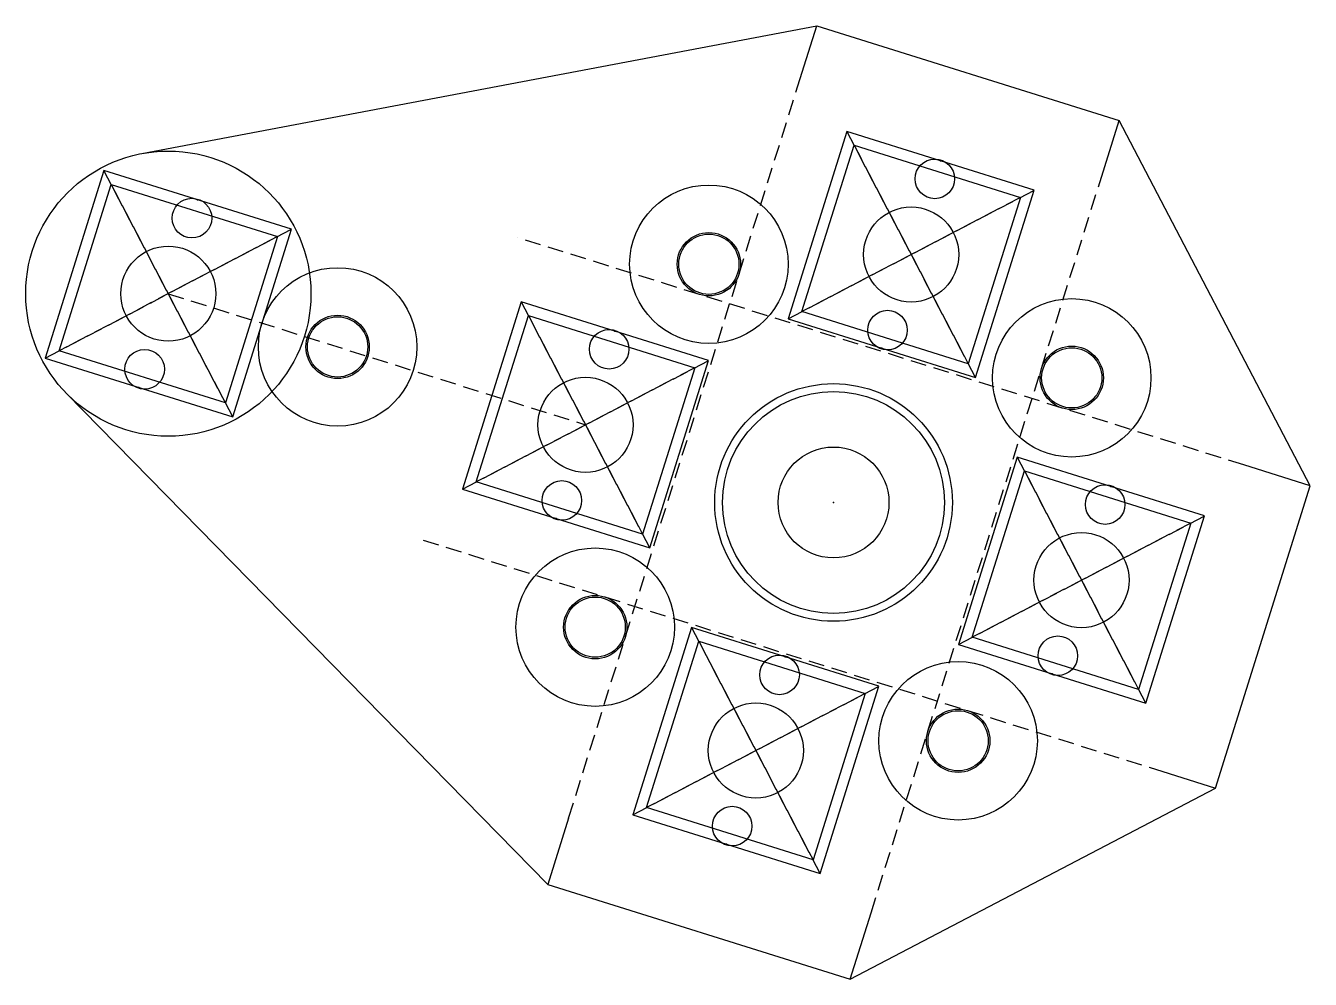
# Model space of a CAD drawing. Header units: millimetres. Extents: x 44.8 to 85.3, y 174.3 to 204.4.
import ezdxf

# ---------------------------------------------------------------- set-up
doc = ezdxf.new("R2010")
doc.units = ezdxf.units.MM
doc.linetypes.add('DASHED', pattern=[0.75, 0.5, -0.25])
doc.layers.get('0').update_dxf_attribs({"linetype": 'CONTINUOUS'})
doc.layers.add('1', color=7, linetype='DASHED')

msp = doc.modelspace()

# ---------------------------------------------------------------- linework, layer by layer
for p, q in [((48.442, 200.358), (69.741, 204.393)), ((69.084, 202.293), (69.741, 204.393)), ((69.741, 204.393), (79.284, 201.405)), ((78.627, 199.306), (79.284, 201.405)), ((85.315, 189.877), (79.284, 201.405)), ((47.248, 199.821), (45.395, 193.904)), ((53.164, 197.969), (47.248, 199.821)), ((45.834, 194.134), (47.477, 199.383)), ((47.477, 199.383), (52.726, 197.739)), ((51.312, 192.052), (53.164, 197.969)), ((52.726, 197.739), (51.082, 192.49)), ((60.412, 195.682), (58.56, 189.765)), ((66.329, 193.83), (60.412, 195.682)), ((58.998, 189.995), (60.642, 195.244)), ((60.642, 195.244), (65.89, 193.6)), ((45.395, 193.904), (51.312, 192.052)), ((51.082, 192.49), (45.834, 194.134)), ((64.477, 187.913), (66.329, 193.83)), ((65.89, 193.6), (64.247, 188.352)), ((61.256, 177.29), (46.066, 192.787)), ((76.063, 190.782), (74.211, 184.865)), ((81.98, 188.93), (76.063, 190.782)), ((85.315, 189.877), (83.216, 190.534)), ((74.649, 185.095), (76.293, 190.344)), ((76.293, 190.344), (81.541, 188.7)), ((58.56, 189.765), (64.477, 187.913)), ((64.247, 188.352), (58.998, 189.995)), ((82.327, 180.333), (85.315, 189.877)), ((80.128, 183.013), (81.98, 188.93)), ((81.541, 188.7), (79.898, 183.452)), ((65.788, 185.407), (63.935, 179.49)), ((71.705, 183.554), (65.788, 185.407)), ((64.374, 179.719), (66.017, 184.968)), ((66.017, 184.968), (71.266, 183.325)), ((74.211, 184.865), (80.128, 183.013)), ((79.898, 183.452), (74.649, 185.095)), ((71.266, 183.325), (69.623, 178.076)), ((69.852, 177.638), (71.705, 183.554)), ((80.228, 180.991), (82.327, 180.333)), ((70.799, 174.302), (82.327, 180.333)), ((69.623, 178.076), (64.374, 179.719)), ((61.913, 179.39), (61.256, 177.29)), ((63.935, 179.49), (69.852, 177.638)), ((61.256, 177.29), (70.799, 174.302)), ((70.799, 174.302), (71.456, 176.402))]:
    msp.add_line(p, q)
for points in [[(68.835, 195.141), (74.752, 193.288), (76.604, 199.205), (70.688, 201.058)], [(70.917, 200.619), (76.166, 198.976), (74.523, 193.727), (69.274, 195.37)]]:
    msp.add_lwpolyline(points, close=True)
for centre, radius in [((49.28, 195.937), 4.5), ((73.467, 199.559), 0.625), ((66.337, 196.866), 2.5), ((50.027, 198.322), 0.625), ((72.72, 197.173), 1.5), ((66.337, 196.866), 1), ((66.337, 196.866), 0.95), ((49.28, 195.937), 1.5), ((54.622, 194.257), 2.5), ((71.973, 194.787), 0.625), ((77.788, 193.281), 2.5), ((54.622, 194.257), 1), ((54.622, 194.257), 0.95), ((63.191, 194.183), 0.625), ((48.533, 193.551), 0.625), ((77.788, 193.281), 1), ((77.788, 193.281), 0.95), ((62.444, 191.798), 1.5), ((70.27, 189.348), 3.75), ((70.27, 189.348), 3.5), ((70.27, 189.348), 1.75), ((61.697, 189.412), 0.625), ((78.842, 189.283), 0.625), ((78.095, 186.898), 1.5), ((62.751, 185.414), 2.5), ((62.751, 185.414), 1), ((62.751, 185.414), 0.95), ((77.348, 184.512), 0.625), ((68.567, 183.908), 0.625), ((74.203, 181.829), 2.5), ((67.82, 181.522), 1.5), ((74.203, 181.829), 1), ((74.203, 181.829), 0.95), ((67.073, 179.136), 0.625)]:
    msp.add_circle(centre, radius)
for p in [(73.646, 200.131), (50.206, 198.895), (72.72, 197.173), (72.72, 197.173), (49.28, 195.937), (49.28, 195.937), (49.28, 195.937), (63.371, 194.756), (71.794, 194.215), (48.354, 192.978), (62.444, 191.798), (62.444, 191.798), (79.022, 189.856), (70.27, 189.348), (61.518, 188.839), (78.095, 186.898), (78.095, 186.898), (68.746, 184.481), (77.169, 183.939), (67.82, 181.522), (67.82, 181.522), (66.894, 178.564)]:
    msp.add_point(p)
at = {"layer": '1'}
for p, q in [((61.913, 179.39), (69.084, 202.293)), ((74.752, 193.288), (70.688, 201.058)), ((70.917, 200.619), (74.523, 193.727)), ((51.312, 192.052), (47.248, 199.821)), ((47.477, 199.383), (51.082, 192.49)), ((68.835, 195.141), (76.604, 199.205)), ((71.456, 176.402), (78.627, 199.306)), ((76.166, 198.976), (69.274, 195.37)), ((45.395, 193.904), (53.164, 197.969)), ((52.726, 197.739), (45.834, 194.134)), ((83.216, 190.534), (60.312, 197.705)), ((49.28, 195.937), (62.444, 191.798)), ((64.477, 187.913), (60.412, 195.682)), ((60.642, 195.244), (64.247, 188.352)), ((58.56, 189.765), (66.329, 193.83)), ((65.89, 193.6), (58.998, 189.995)), ((80.128, 183.013), (76.063, 190.782)), ((76.293, 190.344), (79.898, 183.452)), ((74.211, 184.865), (81.98, 188.93)), ((81.541, 188.7), (74.649, 185.095)), ((57.324, 188.161), (80.228, 180.991)), ((69.852, 177.638), (65.788, 185.407)), ((66.017, 184.968), (69.623, 178.076)), ((63.935, 179.49), (71.705, 183.554)), ((71.266, 183.325), (64.374, 179.719))]:
    msp.add_line(p, q, dxfattribs=at)

doc.saveas('drawing.dxf')
